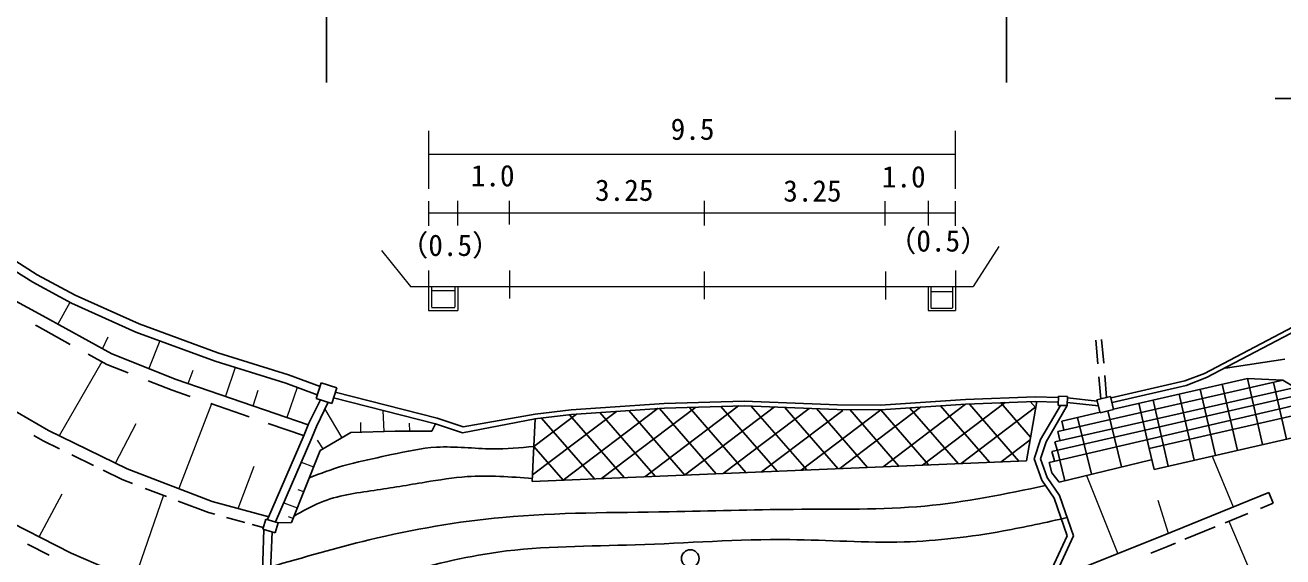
# Model space of a CAD drawing. Units: millimetres, scale not verified. Extents: x -55444348 to -54804348, y -162373295 to -162013295.
# Drawn here: x -55183286 to -55075882, y -162125416 to -162079957 of the extents above; entities that cross this region are included whole.
import ezdxf
from ezdxf.enums import TextEntityAlignment as Align

# ---------------------------------------------------------------- set-up
doc = ezdxf.new("R2010")
doc.units = ezdxf.units.MM
doc.header["$LTSCALE"] = 1000
doc.linetypes.add('CHAIN', pattern=[18.5, 12, -1.5, 3.5, -1.5])
for name, color, linetype, lineweight in [('M-BGD', 7, 'Continuous', 25), ('M-BMK', 2, 'CHAIN', 13), ('M-OTRS', 7, 'Continuous', 13), ('M-STR-HTXT', 7, 'Continuous', 13), ('M-STR-STR3', 7, 'Continuous', 25)]:
    doc.layers.add(name, color=color, linetype=linetype, lineweight=lineweight)
doc.styles.add('ＭＳ ゴシック', font='')
doc.styles.get('ＭＳ ゴシック').set_extended_font_data('MS Gothic')

msp = doc.modelspace()

# ---------------------------------------------------------------- linework, layer by layer
at = {"layer": 'M-BGD'}
for p, q in [((-55187154, -162098225), (-55182252, -162101291)), ((-55187565, -162098852), (-55182630, -162101939)), ((-55182630, -162101939), (-55179342, -162103728)), ((-55182252, -162101291), (-55179008, -162103055)), ((-55181766, -162104817), (-55186320, -162102357)), ((-55179342, -162103728), (-55173844, -162106202)), ((-55179008, -162103055), (-55173561, -162105507)), ((-55175874, -162108072), (-55181766, -162104817)), ((-55073445, -162104917), (-55082575, -162109727)), ((-55182246, -162105695), (-55182402, -162105610)), ((-55179437, -162107246), (-55182246, -162105695)), ((-55173844, -162106202), (-55167069, -162108685)), ((-55173561, -162105507), (-55166828, -162107975)), ((-55073241, -162105261), (-55082410, -162110092)), ((-55091854, -162106894), (-55091679, -162108923)), ((-55091358, -162106821), (-55091182, -162108863)), ((-55176301, -162108979), (-55177904, -162108093)), ((-55170381, -162110239), (-55175874, -162108072)), ((-55166828, -162107975), (-55160791, -162109863)), ((-55174488, -162109694), (-55176301, -162108979)), ((-55167069, -162108685), (-55161033, -162110574)), ((-55075718, -162108501), (-55080776, -162109276)), ((-55189919, -162109631), (-55181279, -162114617)), ((-55170728, -162111177), (-55172771, -162110371)), ((-55159110, -162114135), (-55170381, -162110239)), ((-55160791, -162109863), (-55158100, -162110850)), ((-55158421, -162111885), (-55158006, -162110548)), ((-55158006, -162110548), (-55156679, -162110960)), ((-55095108, -162114706), (-55075889, -162110319)), ((-55091584, -162110021), (-55091421, -162111902)), ((-55091093, -162109898), (-55090930, -162111782)), ((-55084251, -162110368), (-55090552, -162111833)), ((-55090339, -162112786), (-55078912, -162110153)), ((-55082575, -162109727), (-55084251, -162110368)), ((-55082410, -162110092), (-55084134, -162110752)), ((-55078912, -162110153), (-55077611, -162115816)), ((-55075889, -162110319), (-55078912, -162110153)), ((-55076679, -162110499), (-55075565, -162115346)), ((-55074841, -162110946), (-55075889, -162110319)), ((-55169208, -162111702), (-55170728, -162111177)), ((-55161033, -162110574), (-55158358, -162111554)), ((-55156679, -162110960), (-55157094, -162112297)), ((-55156819, -162111327), (-55148110, -162113570)), ((-55095602, -162116399), (-55074198, -162111516)), ((-55095356, -162115568), (-55074841, -162110946)), ((-55084134, -162110752), (-55090462, -162112223)), ((-55084745, -162111497), (-55083444, -162117156)), ((-55082929, -162111079), (-55081628, -162116739)), ((-55081053, -162110647), (-55079752, -162116308)), ((-55164158, -162113448), (-55167439, -162112314)), ((-55159047, -162113977), (-55158077, -162111991)), ((-55157094, -162112297), (-55158421, -162111885)), ((-55158407, -162114261), (-55157400, -162112202)), ((-55156944, -162111812), (-55148249, -162114050)), ((-55136668, -162112841), (-55128709, -162112292)), ((-55136631, -162113240), (-55128690, -162112692)), ((-55134058, -162118719), (-55126005, -162112613)), ((-55130358, -162118564), (-55122369, -162112507)), ((-55128709, -162112292), (-55121896, -162112093)), ((-55128690, -162112692), (-55121891, -162112493)), ((-55126974, -162118423), (-55119293, -162112598)), ((-55126582, -162112630), (-55121744, -162118204)), ((-55123885, -162112551), (-55119075, -162118092)), ((-55121896, -162112093), (-55113905, -162112416)), ((-55121891, -162112493), (-55113938, -162112816)), ((-55121312, -162112496), (-55116546, -162117986)), ((-55118424, -162112634), (-55113875, -162117874)), ((-55113905, -162112416), (-55110250, -162112457)), ((-55113727, -162117868), (-55106816, -162112628)), ((-55110250, -162112457), (-55102977, -162111969)), ((-55110239, -162112857), (-55102956, -162112369)), ((-55110027, -162117713), (-55102980, -162112370)), ((-55107746, -162112690), (-55103619, -162117445)), ((-55106643, -162117571), (-55099599, -162112230)), ((-55105130, -162112515), (-55100947, -162117333)), ((-55103355, -162117434), (-55096965, -162112588)), ((-55102977, -162111969), (-55097024, -162111723)), ((-55102956, -162112369), (-55097022, -162112123)), ((-55102646, -162112356), (-55098418, -162117227)), ((-55099977, -162112245), (-55097423, -162115187)), ((-55097778, -162117200), (-55096884, -162112127)), ((-55097447, -162112141), (-55096981, -162112678)), ((-55097024, -162111723), (-55095058, -162111777)), ((-55097022, -162112123), (-55095069, -162112177)), ((-55094859, -162112472), (-55096564, -162115381)), ((-55094289, -162112488), (-55096106, -162115590)), ((-55095831, -162117357), (-55073443, -162112123)), ((-55095061, -162112466), (-55095039, -162111683)), ((-55094289, -162112488), (-55095061, -162112466)), ((-55095039, -162111683), (-55094266, -162111705)), ((-55094308, -162112205), (-55091625, -162112514)), ((-55094266, -162111705), (-55094289, -162112488)), ((-55094262, -162111807), (-55091726, -162112100)), ((-55091754, -162111983), (-55090603, -162111702)), ((-55091482, -162113099), (-55091754, -162111983)), ((-55090603, -162111702), (-55090331, -162112818)), ((-55088173, -162112287), (-55087284, -162116158)), ((-55086961, -162112008), (-55085661, -162117666)), ((-55148110, -162113570), (-55145882, -162114291)), ((-55145940, -162114798), (-55139740, -162113611)), ((-55145882, -162114291), (-55139729, -162113207)), ((-55139951, -162118408), (-55132785, -162112974)), ((-55139740, -162113611), (-55139894, -162117119)), ((-55139844, -162115972), (-55136202, -162113210)), ((-55139747, -162113612), (-55136631, -162113240)), ((-55139729, -162113207), (-55136668, -162112841)), ((-55139185, -162113545), (-55134671, -162118745)), ((-55137346, -162118857), (-55129236, -162112708)), ((-55136810, -162113261), (-55132142, -162118639)), ((-55134209, -162113073), (-55129474, -162118527)), ((-55131736, -162112902), (-55126944, -162118421)), ((-55129123, -162112722), (-55124273, -162118310)), ((-55123686, -162118285), (-55116345, -162112718)), ((-55120399, -162118147), (-55113465, -162112890)), ((-55117015, -162118006), (-55110224, -162112856)), ((-55115707, -162112744), (-55111346, -162117768)), ((-55113938, -162112816), (-55110239, -162112857)), ((-55112869, -162112828), (-55108677, -162117656)), ((-55110223, -162112856), (-55106148, -162117550)), ((-55094763, -162113806), (-55091496, -162113041)), ((-55093418, -162113491), (-55092236, -162118355)), ((-55090331, -162112818), (-55091482, -162113099)), ((-55090827, -162112939), (-55089663, -162117730)), ((-55072775, -162112824), (-55087286, -162116158)), ((-55181279, -162114617), (-55174588, -162117890)), ((-55159437, -162115080), (-55162543, -162114006)), ((-55159450, -162114981), (-55159047, -162113977)), ((-55158804, -162115251), (-55158407, -162114261)), ((-55158090, -162116309), (-55155465, -162114778)), ((-55155465, -162114778), (-55151699, -162114663)), ((-55151699, -162114663), (-55148554, -162114658)), ((-55148554, -162114658), (-55148249, -162114050)), ((-55148249, -162114050), (-55145940, -162114798)), ((-55094921, -162115446), (-55095108, -162114706)), ((-55094597, -162114543), (-55094763, -162113806)), ((-55086875, -162117945), (-55072365, -162114611)), ((-55182544, -162115042), (-55181749, -162115500)), ((-55181749, -162115500), (-55180357, -162116181)), ((-55162593, -162122226), (-55159450, -162114981)), ((-55161917, -162122428), (-55158804, -162115251)), ((-55099949, -162117291), (-55097461, -162115405)), ((-55096564, -162115381), (-55097119, -162117039)), ((-55096106, -162115590), (-55096590, -162117034)), ((-55095145, -162116268), (-55095356, -162115568)), ((-55179298, -162116700), (-55177438, -162117609)), ((-55160539, -162122470), (-55158090, -162116309)), ((-55139844, -162115972), (-55137346, -162118857)), ((-55095388, -162117200), (-55095602, -162116399)), ((-55095164, -162116202), (-55094507, -162118907)), ((-55087286, -162116158), (-55086875, -162117945)), ((-55176634, -162118003), (-55174988, -162118808)), ((-55174588, -162117890), (-55167305, -162120680)), ((-55139976, -162118967), (-55139894, -162117119)), ((-55139976, -162118967), (-55097778, -162117200)), ((-55097119, -162117039), (-55096468, -162118866)), ((-55096590, -162117034), (-55096019, -162118635)), ((-55095613, -162118244), (-55095831, -162117357)), ((-55087124, -162117113), (-55094985, -162119023)), ((-55174988, -162118808), (-55174110, -162119144)), ((-55096468, -162118866), (-55095398, -162120404)), ((-55096019, -162118635), (-55094948, -162120175)), ((-55094985, -162119023), (-55095613, -162118244)), ((-55173031, -162119558), (-55171222, -162120251)), ((-55094948, -162120175), (-55093749, -162123631)), ((-55086110, -162123598), (-55077089, -162119903)), ((-55077089, -162119903), (-55076710, -162120829)), ((-55187271, -162121065), (-55179357, -162125099)), ((-55170207, -162120639), (-55167615, -162121632)), ((-55167305, -162120680), (-55162489, -162121987)), ((-55095398, -162120404), (-55094287, -162123604)), ((-55077804, -162121277), (-55076710, -162120829)), ((-55167615, -162121632), (-55167100, -162121772)), ((-55166102, -162122043), (-55164516, -162122473)), ((-55162743, -162122181), (-55163002, -162123047)), ((-55161689, -162122497), (-55162743, -162122181)), ((-55080808, -162122507), (-55078872, -162121714)), ((-55163889, -162122644), (-55162957, -162122897)), ((-55163031, -162126687), (-55162897, -162123079)), ((-55163002, -162123047), (-55161948, -162123362)), ((-55162328, -162126613), (-55162204, -162123286)), ((-55161948, -162123362), (-55161689, -162122497)), ((-55161689, -162122497), (-55160539, -162122470)), ((-55084240, -162123913), (-55081648, -162122851)), ((-55183088, -162124319), (-55181250, -162125256)), ((-55094287, -162123604), (-55095779, -162126819)), ((-55093749, -162123631), (-55095288, -162126947)), ((-55093310, -162126476), (-55086110, -162123598)), ((-55085735, -162124525), (-55085037, -162124239)), ((-55179357, -162125099), (-55176199, -162126459)), ((-55087169, -162125098), (-55085735, -162124525))]:
    msp.add_line(p, q, dxfattribs=at)
at = {"layer": 'M-BGD', "lineweight": 13}
for p, q in [((-55179466, -162103660), (-55180489, -162105523)), ((-55176686, -162107624), (-55176197, -162106614)), ((-55171799, -162106952), (-55172725, -162109314)), ((-55176725, -162108745), (-55180373, -162115060)), ((-55169358, -162110592), (-55168940, -162109457)), ((-55165348, -162109224), (-55166191, -162111687)), ((-55163801, -162112513), (-55163376, -162111177)), ((-55160053, -162110933), (-55160943, -162113502)), ((-55167384, -162112333), (-55170172, -162119582)), ((-55157685, -162112783), (-55156256, -162115239)), ((-55152730, -162112897), (-55152660, -162114693)), ((-55175581, -162117404), (-55173813, -162114014)), ((-55081924, -162116807), (-55080135, -162121151)), ((-55165091, -162121281), (-55163731, -162117655)), ((-55159703, -162117325), (-55158656, -162117732)), ((-55092662, -162118459), (-55089981, -162125145)), ((-55182099, -162123701), (-55180114, -162120035)), ((-55171486, -162120149), (-55173917, -162127247)), ((-55161203, -162120782), (-55160049, -162121236)), ((-55085659, -162123413), (-55086536, -162120605)), ((-55080488, -162122376), (-55077533, -162129344))]:
    msp.add_line(p, q, dxfattribs=at)
at = {"layer": 'M-BGD'}
msp.add_circle((-55126487, -162125559), 750, dxfattribs=at)
for points, knots in [([(-55139844, -162115977), (-55141016, -162116082), (-55142187, -162116188), (-55143362, -162116180), (-55144958, -162116169), (-55146560, -162115950), (-55148147, -162116042), (-55149439, -162116116), (-55150720, -162116397), (-55151995, -162116672), (-55153079, -162116907), (-55154159, -162117137), (-55155234, -162117401), (-55155542, -162117477), (-55155850, -162117555), (-55156155, -162117643), (-55157130, -162117922), (-55158077, -162118290), (-55159024, -162118658)], [0, 0, 0, 0, 1, 1, 1, 2, 2, 2, 3, 3, 3, 4, 4, 4, 5, 5, 5, 6, 6, 6, 6]), ([(-55160325, -162121931), (-55159586, -162121502), (-55158846, -162121074), (-55158064, -162120756), (-55156627, -162120172), (-55155048, -162119963), (-55153494, -162119731), (-55152024, -162119512), (-55150576, -162119272), (-55149119, -162119031), (-55147935, -162118835), (-55146744, -162118638), (-55145548, -162118556), (-55143695, -162118428), (-55141830, -162118575), (-55139965, -162118721)], [0, 0, 0, 0, 1, 1, 1, 2, 2, 2, 3, 3, 3, 4, 4, 4, 5, 5, 5, 5]), ([(-55162315, -162126273), (-55159526, -162125457), (-55156737, -162124641), (-55153911, -162123961), (-55150160, -162123058), (-55146343, -162122395), (-55142505, -162122042), (-55137785, -162121608), (-55133033, -162121641), (-55128293, -162121560), (-55124750, -162121499), (-55121213, -162121375), (-55117665, -162121353), (-55113918, -162121330), (-55110159, -162121419), (-55106443, -162121067), (-55102988, -162120740), (-55099570, -162120031), (-55096152, -162119321)], [0, 0, 0, 0, 1, 1, 1, 2, 2, 2, 3, 3, 3, 4, 4, 4, 5, 5, 5, 6, 6, 6, 6]), ([(-55161578, -162129591), (-55158269, -162128691), (-55154961, -162127791), (-55151635, -162126915), (-55148749, -162126156), (-55145850, -162125414), (-55142909, -162125007), (-55139050, -162124472), (-55135119, -162124512), (-55131205, -162124386), (-55126787, -162124243), (-55122389, -162123888), (-55117982, -162123938), (-55114732, -162123974), (-55111477, -162124230), (-55108228, -162124137), (-55105386, -162124056), (-55102548, -162123707), (-55099747, -162123197), (-55097919, -162122864), (-55096106, -162122462), (-55094294, -162122061)], [0, 0, 0, 0, 1, 1, 1, 2, 2, 2, 3, 3, 3, 4, 4, 4, 5, 5, 5, 6, 6, 6, 7, 7, 7, 7])]:
    msp.add_open_spline(points, degree=3, knots=knots, dxfattribs=at)
at = {"layer": 'M-BMK'}
msp.add_open_spline([(-55014060, -162103927), (-55014536, -162104151), (-55015011, -162104376), (-55015486, -162104601), (-55015973, -162104832), (-55016459, -162105065), (-55016945, -162105297), (-55017431, -162105530), (-55017918, -162105762), (-55018403, -162105996), (-55018739, -162106157), (-55019075, -162106319), (-55019411, -162106480), (-55019746, -162106642), (-55020082, -162106804), (-55020418, -162106966), (-55020753, -162107128), (-55021089, -162107290), (-55021424, -162107452), (-55023581, -162108495), (-55025735, -162109543), (-55027889, -162110592), (-55035571, -162114333), (-55043250, -162118081), (-55050915, -162121857), (-55053908, -162123331), (-55056899, -162124810), (-55059900, -162126269), (-55064089, -162128306), (-55068298, -162130305), (-55072563, -162132176), (-55074652, -162133092), (-55076755, -162133978), (-55078855, -162134870), (-55080162, -162135426), (-55081469, -162135984), (-55082788, -162136511), (-55085109, -162137440), (-55087467, -162138274), (-55089824, -162139112), (-55091588, -162139739), (-55093351, -162140369), (-55095124, -162140968), (-55095419, -162141068), (-55095715, -162141167), (-55096011, -162141265), (-55096307, -162141363), (-55096604, -162141460), (-55096901, -162141556), (-55097197, -162141652), (-55097495, -162141748), (-55097792, -162141841), (-55098433, -162142041), (-55099076, -162142232), (-55099720, -162142420), (-55100364, -162142607), (-55101010, -162142791), (-55101657, -162142968), (-55102285, -162143139), (-55102915, -162143304), (-55103545, -162143468)], degree=3, knots=[0, 0, 0, 0, 1, 1, 1, 2, 2, 2, 3, 3, 3, 4, 4, 4, 5, 5, 5, 6, 6, 6, 7, 7, 7, 8, 8, 8, 9, 9, 9, 10, 10, 10, 11, 11, 11, 12, 12, 12, 13, 13, 13, 14, 14, 14, 15, 15, 15, 16, 16, 16, 17, 17, 17, 18, 18, 18, 19, 19, 19, 20, 20, 20, 20], dxfattribs=at)
at = {"layer": 'M-OTRS'}
for p, q in [((-55154615, -162114752), (-55154634, -162113923)), ((-55150422, -162114661), (-55150462, -162113998)), ((-55157849, -162116168), (-55158318, -162115445)), ((-55159498, -162119850), (-55159972, -162119692)), ((-55160409, -162122141), (-55160799, -162122004))]:
    msp.add_line(p, q, dxfattribs=at)
at = {"layer": 'M-STR-HTXT'}
for p, q in [((-55148851, -162088994), (-55148851, -162093952)), ((-55103862, -162088997), (-55103862, -162093952)), ((-55148851, -162090997), (-55103862, -162090997)), ((-55148851, -162095006), (-55148851, -162097124)), ((-55146351, -162094984), (-55146351, -162097074)), ((-55141946, -162094984), (-55141946, -162097005)), ((-55125306, -162094984), (-55125306, -162097074)), ((-55109862, -162094997), (-55109862, -162097074)), ((-55106176, -162094984), (-55106176, -162097074)), ((-55103862, -162095006), (-55103862, -162097124)), ((-55148851, -162095997), (-55103862, -162095997)), ((-55152863, -162099212), (-55150377, -162102308)), ((-55100126, -162098880), (-55102317, -162102308)), ((-55148834, -162100922), (-55148834, -162104366)), ((-55141929, -162100922), (-55141929, -162103316)), ((-55125310, -162101009), (-55125310, -162103396)), ((-55109813, -162101012), (-55109813, -162103399)), ((-55103845, -162100922), (-55103845, -162104366)), ((-55150377, -162102308), (-55102317, -162102308)), ((-55148599, -162102308), (-55148599, -162104051)), ((-55148599, -162102646), (-55146594, -162102646)), ((-55146594, -162102308), (-55146594, -162104079)), ((-55146334, -162102308), (-55146334, -162104360)), ((-55106159, -162102308), (-55106159, -162104347)), ((-55105931, -162102308), (-55105931, -162104107)), ((-55105931, -162102715), (-55104080, -162102715)), ((-55104080, -162102308), (-55104080, -162104123)), ((-55148599, -162104086), (-55146594, -162104086)), ((-55148834, -162104366), (-55146334, -162104366)), ((-55106159, -162104366), (-55103845, -162104366)), ((-55105931, -162104154), (-55104080, -162104154))]:
    msp.add_line(p, q, dxfattribs=at)
at = {"layer": 'M-STR-STR3'}
for p, q in [((-55157559, -162084875), (-55157559, -162064633)), ((-55099490, -162084875), (-55099490, -162064633)), ((-55055941, -162086235), (-55076549, -162086235))]:
    msp.add_line(p, q, dxfattribs=at)

# ---------------------------------------------------------------- texts
at = {"layer": 'M-STR-HTXT', "style": 'ＭＳ ゴシック'}
for s, p in [('9.5', (-55128161, -162090313)), ('1.0', (-55145232, -162094290)), ('1.0', (-55110126, -162094384)), ('3.25', (-55134619, -162095533)), ('3.25', (-55118550, -162095593)), ('（0.5）', (-55151359, -162100240)), ('（0.5）', (-55109681, -162099865))]:
    msp.add_text(s, height=1833, dxfattribs=at).set_placement(p, align=Align.BOTTOM_LEFT)

doc.saveas('drawing.dxf')
